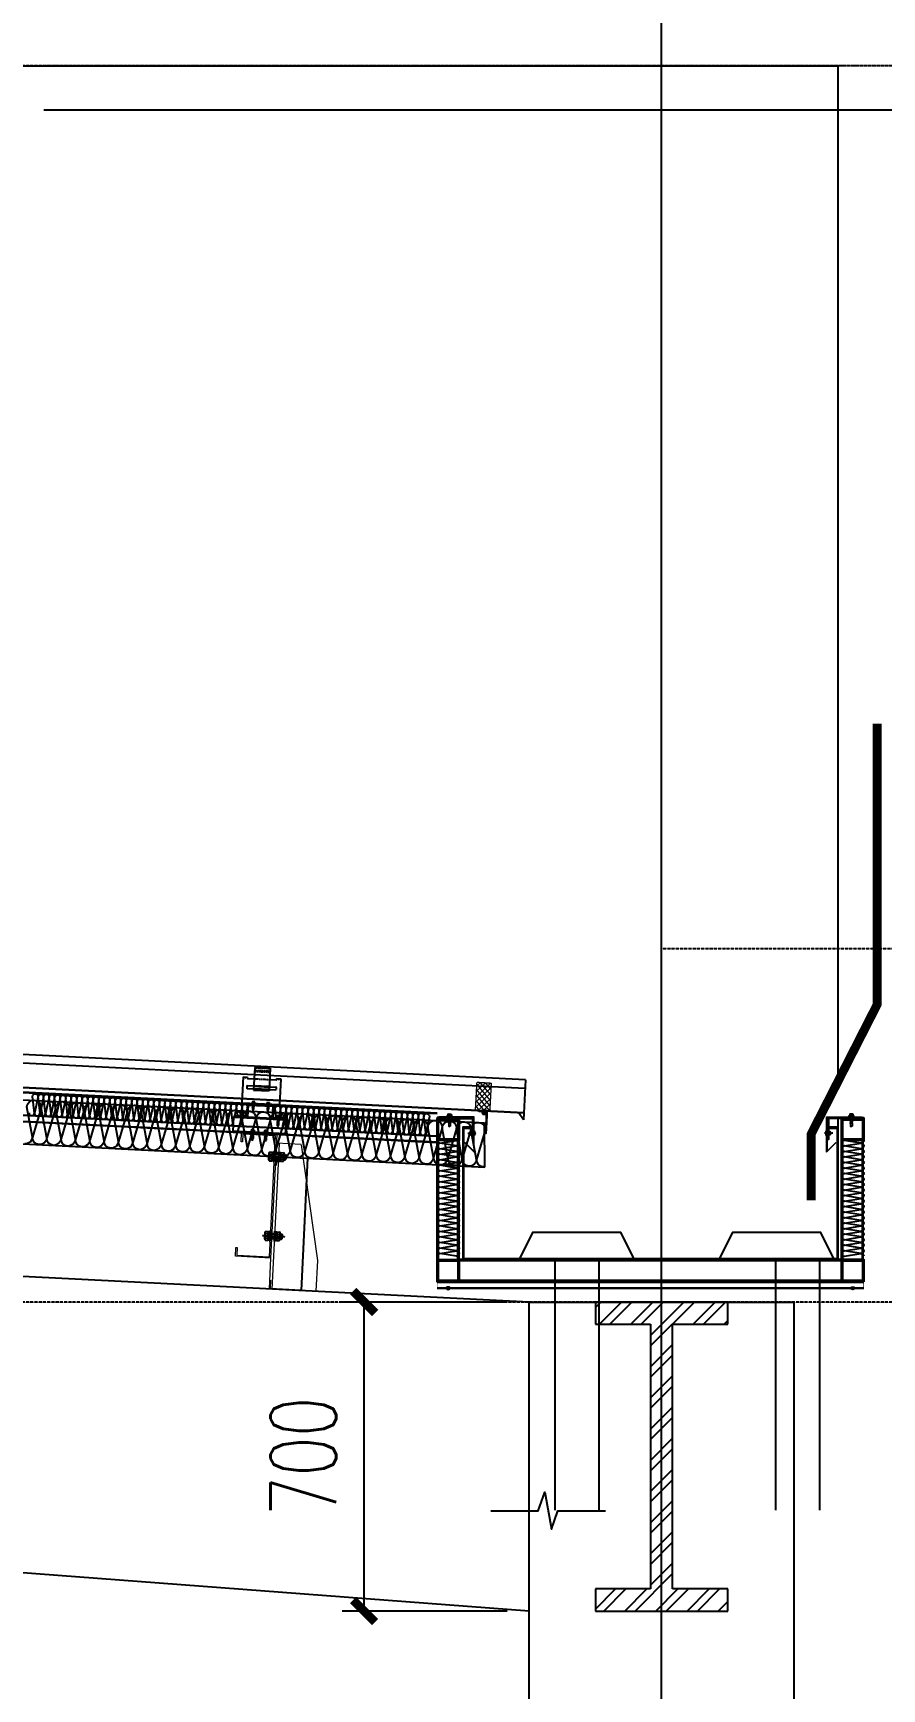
# Model space of a CAD drawing. Extents: x 220580 to 2027826, y -309201 to 71987.
# Drawn here: x 387025 to 388947, y -213205 to -209455 of the extents above; entities that cross this region are included whole.
import ezdxf

# ---------------------------------------------------------------- set-up
doc = ezdxf.new("R2010")
doc.units = 0
for name, pattern in [('__DASH', [0.35, 0.25, -0.1]), ('CENTER', [2, 1.25, -0.25, 0.25, -0.25]), ('CONTINUOUS0', [0]), ('CONTINUOUS1', [0]), ('DASH', [0.35, 0.25, -0.1]), ('DOTE', [2.42, 2, -0.2, 0.02, -0.2]), ('HIDDEN', [0.375, 0.25, -0.125])]:
    doc.linetypes.add(name, pattern=pattern)
for name, color, linetype, lineweight in [('00-BW', 140, 'HIDDEN', 5), ('0CABR-零部件（螺钉、螺栓、五金件）', 53, 'Continuous', 13), ('S-dim', 81, 'Continuous', 0), ('T码、堵头、配件', 6, 'Continuous', 13), ('屋面板', 6, 'Continuous', 13), ('粗', 7, 'Continuous', 50)]:
    doc.layers.add(name, color=color, linetype=linetype, lineweight=lineweight)
for name, color, linetype in [('003_THICK', 7, 'CONTINUOUS1'), ('004_THIN', 6, 'CONTINUOUS0'), ('3索引', 3, 'Continuous'), ('A-AXIS-DOTE', 14, 'DOTE'), ('A-AXIS-DP', 126, 'Continuous'), ('A-HATCH-2', 251, 'Continuous'), ('A-LIN-V', 9, 'Continuous'), ('AS-COLN', 6, 'Continuous'), ('BWM', 8, 'Continuous'), ('C18', 4, 'CENTER'), ('CEN', 1, 'CENTER'), ('COLUMN', 4, 'Continuous'), ('DIM', 173, 'Continuous'), ('DIM_SYMB', 3, 'Continuous'), ('DOTE', 1, 'CENTER'), ('HATCH', 66, 'Continuous'), ('pj', 4, 'Continuous'), ('SCREW', 233, 'Continuous'), ('SEAMLOK75 - SHEET', 6, 'Continuous'), ('ZX', 240, 'CENTER'), ('建-墙-填充', 8, 'Continuous'), ('建-尺寸', 3, 'Continuous'), ('建-柱-钢', 9, 'Continuous'), ('拉铆钉', 243, 'Continuous'), ('紧固件', 40, 'Continuous'), ('配件', 233, 'Continuous'), ('钢承板', 253, 'Continuous')]:
    doc.layers.add(name, color=color, linetype=linetype)
doc.styles.add('A-DIM_T3', font='SIMPLEX', dxfattribs={"width": 0.705882, "bigfont": 'GBCBIG'})
doc.dimstyles.new('A-DIM&&50', dxfattribs={"dimtxt": 148.75, "dimasz": 50, "dimexe": 125, "dimexo": 150, "dimgap": 63.125, "dimtad": 1, "dimdec": 0, "dimzin": 0, "dimdsep": 46, "dimtxsty": 'A-DIM_T3', "dimblk": 'ARCHTICK', "dimcen": 0.09, "dimclrt": 7, "dimazin": 2, "dimtfac": 1, "dimtdec": 0, "dimtix": 1, "dimtmove": 2, "dimatfit": 3, "dimfxl": 0, "dimtolj": 1, "dimtzin": 0, "dimarcsym": 0})

# ---------------------------------------------------------------- blocks, each defined once
blk = doc.blocks.new('G$CBF9D2CED')
at = {"layer": '建-墙-填充'}
h = blk.add_hatch(dxfattribs=at)
h.set_pattern_fill('金属', color=256, scale=20, style=0)
h.set_pattern_definition([(45, (0, 0), (-35.3553, 35.3553), []), (45, (23.57, 0), (-35.3553, 35.3553), [])])
h.paths.add_polyline_path([(-150, 0), (-150, -50), (-25, -50), (-25, -650), (-150, -650), (-150, -700), (150, -700), (150, -650), (25, -650), (25, -50), (150, -50), (150, 0)])
at = {"layer": '建-柱-钢'}
for p, q in [((-150, 0), (-150, -50)), ((150, 0), (-150, 0)), ((150, -50), (150, 0)), ((-150, -50), (-25, -50)), ((-25, -50), (-25, -650)), ((25, -650), (25, -50)), ((25, -50), (150, -50)), ((-25, -650), (-150, -650)), ((-150, -650), (-150, -700)), ((150, -650), (25, -650)), ((150, -700), (150, -650)), ((-150, -700), (150, -700))]:
    blk.add_line(p, q, dxfattribs=at)
blk = doc.blocks.new('CURVEPATTERNLIB$SYSLIB$岩棉板')
at = {"color": 0}
for p, q in [((0, -17), (12, -67)), ((12, -67), (24, -17))]:
    blk.add_line(p, q, dxfattribs=at)
for centre, start, end in [((12, -17), 0, 180), ((0, -67), 270, 0), ((24, -67), 180, 270)]:
    blk.add_arc(centre, 12, start, end, dxfattribs=at)
blk = doc.blocks.new('_ArchTick')
at = {"color": 0, "linetype": 'ByBlock', "const_width": 0.4}
blk.add_lwpolyline([(-0.5, -0.5), (0.5, 0.5)], dxfattribs=at)
blk = doc.blocks.new('*D405')
at = {"layer": 'Defpoints', "color": 0, "transparency": 16777216}
for p in [(15826.2, 700), (16200, 700), (16200, 0)]:
    blk.add_point(p, dxfattribs=at)
at = {"layer": '建-尺寸', "color": 0, "lineweight": -2, "transparency": 16777216}
for p, q in [((16150, 700), (15776.2, 700)), ((15826.2, 0), (15826.2, 700)), ((16150, 0), (15776.2, 0))]:
    blk.add_line(p, q, dxfattribs=at)
at = {"layer": '建-尺寸', "color": 0, "lineweight": -2, "transparency": 16777216, "xscale": 50, "yscale": 50, "zscale": 50}
for p, rotation in [((15826.2, 700), 90), ((15826.2, 0), 270)]:
    blk.add_blockref('_ArchTick', p, dxfattribs=dict(at, rotation=rotation))
at = {"layer": '建-尺寸', "color": 7, "transparency": 16777216, "insert": (15688.7, 350), "char_height": 148.75, "attachment_point": 5, "rotation": 90, "style": 'A-DIM_T3'}
blk.add_mtext('\\A1;700', dxfattribs=at)
blk = doc.blocks.new('20250821141233')
at = {"layer": 'A-AXIS-DOTE', "linetype": '__DASH', "ltscale": 2}
for p, q in [((110560.4, 14500), (-5335.3, 14500)), ((131047.7, 14400), (108100.4, 14400)), ((131047.7, 12500), (109500, 12500)), ((110280.4, 11700), (-5335.3, 11700))]:
    blk.add_line(p, q, dxfattribs=at)
at = {"layer": 'DOTE', "ltscale": 180}
blk.add_line((109500, -5813.6), (109500, 18238.3), dxfattribs=at)
blk = doc.blocks.new('*U785')
at = {"layer": '紧固件', "extrusion": (-3.52327e-23, -6.31601e-13, -1)}
for p, q in [((2.5, 0), (-2.5, 0)), ((2.5, -6.1), (-2.5, -6.1))]:
    blk.add_line(p, q, dxfattribs=at)
at = {"layer": '紧固件', "color": 1, "linetype": 'CENTER', "ltscale": 0.01, "extrusion": (-3.52327e-23, -6.31601e-13, -1)}
blk.add_line((0, 2.9), (0, -8.6), dxfattribs=at)
at = {"layer": '紧固件', "extrusion": (-3.52327e-23, -6.31601e-13, -1)}
blk.add_lwpolyline([(-4, 2), (4, 2, -1), (4, 0), (2.5, 0), (2.5, -1.9, -0.72774), (2.5, -6.1), (2.5, -7.4, -0.414214), (2, -7.9), (-2, -7.9, -0.414214), (-2.5, -7.4), (-2.5, -6.1, -0.72774), (-2.5, -1.9), (-2.5, 0), (-4, 0, -1)], format="xyb", close=True, dxfattribs=at)
blk = doc.blocks.new('*U788')
at = {"layer": 'T码、堵头、配件', "linetype": 'DASH', "ltscale": 3}
h = blk.add_hatch(dxfattribs=at)
h.set_pattern_fill('NET', color=13, scale=2, angle=45, style=0)
h.paths.add_polyline_path([(12.3, 47.5), (-12.7, 47.5), (-12.7, 0), (12.3, 0)])
at = {"layer": 'T码、堵头、配件', "color": 13, "linetype": 'DASH', "ltscale": 3}
blk.add_lwpolyline([(12.3, 47.5), (-12.7, 47.5), (-12.7, 0), (12.3, 0)], close=True, dxfattribs=at)
blk = doc.blocks.new('324')
blk.add_rational_spline([(288338.6, -582640.4, 0.3), (288352.5, -582640.3, -0.9), (288357.5, -582640.3, 2.4), (288358.4, -582640.3, 3), (288359, -582641, 3.4), (288359.6, -582641.7, 3.8), (288359.6, -582642.8, 3.8), (288359.8, -582665.9, 3.6), (288360, -582689, 3.4), (288360.2, -582689, 3.5), (288360.4, -582689, 3.7), (288360.2, -582665.9, 3.8), (288360, -582642.8, 4), (288360, -582641.5, 4), (288359.3, -582640.7, 3.6), (288358.5, -582639.8, 3.1), (288357.5, -582639.8, 2.4), (288352.5, -582639.8, -0.9), (288338.6, -582639.9, 0.3), (288338.6, -582640.2, 0.3), (288338.6, -582640.4, 0.3)], [1, 1, 1, 0.923879532509, 1, 0.923879532509, 1, 1, 1, 1, 1, 1, 1, 0.92387953251, 1, 0.92387953251, 1, 1, 1, 1, 1], degree=2, knots=[0, 0, 0, 1, 1, 1.785398, 1.785398, 2.570796, 2.570796, 3.570796, 3.570796, 4.570796, 4.570796, 5.570796, 5.570796, 6.356194, 6.356194, 7.141593, 7.141593, 8.141593, 8.141593, 9.141593, 9.141593, 9.141593])
at = {"extrusion": (0.384106, 0.002152, 0.923287), "xscale": -1, "rotation": 270.409525737971}
blk.add_blockref('*U785', (-584245.2, -263213.8, 109492.9), dxfattribs=at)
at = {"layer": 'pj', "extrusion": (2.43172e-16, -3.263e-14, -1), "xscale": 1.36762023444512, "yscale": 1.36762023444512, "zscale": -1.36762023444512, "rotation": 359.5730164586824}
blk.add_blockref('*U788', (-288347.5, -582639.8, 0), dxfattribs=at)
blk = doc.blocks.new('DT')
at = {"layer": '3索引', "color": 5, "extrusion": (0.072286, -0.009155, 0.997342), "rotation": 272.6791958730362}
blk.add_blockref('324', (568525.5, 315258.2, -0.3), dxfattribs=at)
blk = doc.blocks.new('34t65')
at = {"color": 2, "ltscale": 50}
for p, q in [((1430037, 238183.4), (1430157, 238183.4)), ((1430037, 238148.4), (1430037, 238183.4)), ((1430037, 238180.9), (1430157, 238180.9)), ((1430157, 238183.4), (1430157, 238148.4)), ((1430157, 238150.9), (1430037, 238150.9)), ((1430157, 238148.4), (1430037, 238148.4))]:
    blk.add_line(p, q, dxfattribs=at)
blk = doc.blocks.new('*U1984')
at = {"layer": 'pj'}
for p, q in [((-4.4, 0.5), (-4.4, 0)), ((4.4, 0), (-4.4, 0)), ((-4.1, 0.8), (-3.1, 1)), ((4.1, 0.8), (-4.1, 0.8)), ((-3.1, 3.9), (-3.1, 1)), ((3.1, 1), (-3.1, 1)), ((2.3, 4.2), (-2.3, 4.2)), ((-2, 0.8), (-1.5, 1)), ((-1.5, 3.9), (-1.5, 1)), ((-1.5, 0), (-1.5, -1.6)), ((1.5, 3.9), (1.5, 1)), ((2.2, 0.8), (1.5, 1)), ((1.5, 0), (1.5, -1.1)), ((3.1, 3.9), (3.1, 1)), ((4.1, 0.8), (3.1, 1)), ((4.4, 0.5), (4.4, 0)), ((-2.1, -1.9), (2.1, -1.4)), ((-2.1, -1.9), (-1.5, -1.6)), ((-2.1, -1.9), (-1.5, -2.2)), ((-2.1, -3.3), (2.1, -2.8)), ((-2.1, -3.3), (-1.5, -3)), ((-2.1, -3.3), (-1.5, -3.6)), ((-2.1, -4.7), (2.1, -4.2)), ((-2.1, -4.7), (-1.5, -4.4)), ((-2.1, -4.7), (-1.5, -5)), ((-2.1, -6.1), (2.1, -5.6)), ((-2.1, -6.1), (-1.5, -5.8)), ((-2.1, -6.1), (-1.5, -6.4)), ((-2.1, -7.5), (2.1, -7)), ((-2.1, -7.5), (-1.5, -7.2)), ((-2.1, -7.5), (-1.5, -7.8)), ((-2.1, -8.9), (2.1, -8.4)), ((-2.1, -8.9), (-1.5, -8.6)), ((-2.1, -8.9), (-1.5, -9.2)), ((-2.1, -10.3), (2.1, -9.8)), ((-2.1, -10.3), (-1.5, -10)), ((-2.1, -10.3), (-1.5, -10.6)), ((-2.1, -11.7), (2.1, -11.2)), ((-2.1, -11.7), (-1.5, -11.4)), ((-2.1, -11.7), (-1.5, -12)), ((-2.1, -13.1), (-1.5, -12.8)), ((-2.1, -13.1), (-1.1, -13)), ((-2.1, -13.1), (-1.5, -13.4)), ((-1.5, -1.6), (1.5, -1.1)), ((-1.5, -2.2), (1.5, -1.7)), ((-1.5, -2.2), (-1.5, -3)), ((-1.5, -3), (1.5, -2.5)), ((-1.5, -3.6), (1.5, -3.1)), ((-1.5, -3.6), (-1.5, -4.4)), ((-1.5, -4.4), (1.5, -3.9)), ((-1.5, -5), (1.5, -4.5)), ((-1.5, -5), (-1.5, -5.8)), ((-1.5, -5.8), (1.5, -5.3)), ((-1.5, -6.4), (1.5, -5.9)), ((-1.5, -6.4), (-1.5, -7.2)), ((-1.5, -7.2), (1.5, -6.7)), ((-1.5, -7.8), (1.5, -7.3)), ((-1.5, -7.8), (-1.5, -8.6)), ((-1.5, -8.6), (1.5, -8.1)), ((-1.5, -9.2), (1.5, -8.7)), ((-1.5, -9.2), (-1.5, -10)), ((-1.5, -10), (1.5, -9.5)), ((-1.5, -10.6), (1.5, -10.1)), ((-1.5, -10.6), (-1.5, -11.4)), ((-1.5, -11.4), (1.5, -10.9)), ((-1.5, -12), (1.5, -11.5)), ((-1.5, -12), (-1.5, -12.8)), ((-1.5, -12.8), (-1, -12.7)), ((-1.5, -13.4), (-1.5, -17.2)), ((-1.5, -13.4), (-1.3, -13.4)), ((0, -18.6), (-1.5, -17.2)), ((0, -18.6), (1.5, -17.2)), ((0.6, -12.4), (1.5, -12.3)), ((0.7, -12.8), (2.1, -12.6)), ((0.7, -13), (1.5, -12.9)), ((0.7, -13.8), (1.5, -13.7)), ((0.7, -14.2), (2.1, -14)), ((0.7, -14.4), (1.5, -14.3)), ((1.5, -0.3), (1.5, -1.1)), ((2.1, -1.4), (1.5, -1.1)), ((2.1, -1.4), (1.5, -1.7)), ((1.5, -1.7), (1.5, -2.5)), ((2.1, -2.8), (1.5, -2.5)), ((2.1, -2.8), (1.5, -3.1)), ((1.5, -3.1), (1.5, -3.9)), ((2.1, -4.2), (1.5, -3.9)), ((2.1, -4.2), (1.5, -4.5)), ((1.5, -4.5), (1.5, -5.3)), ((2.1, -5.6), (1.5, -5.3)), ((2.1, -5.6), (1.5, -5.9)), ((1.5, -5.9), (1.5, -6.7)), ((2.1, -7), (1.5, -6.7)), ((2.1, -7), (1.5, -7.3)), ((1.5, -7.3), (1.5, -8.1)), ((2.1, -8.4), (1.5, -8.1)), ((2.1, -8.4), (1.5, -8.7)), ((1.5, -8.7), (1.5, -9.5)), ((2.1, -9.8), (1.5, -9.5)), ((2.1, -9.8), (1.5, -10.1)), ((1.5, -10.1), (1.5, -10.9)), ((2.1, -11.2), (1.5, -10.9)), ((2.1, -11.2), (1.5, -11.5)), ((1.5, -11.5), (1.5, -12.3)), ((2.1, -12.6), (1.5, -12.3)), ((2.1, -12.6), (1.5, -12.9)), ((1.5, -12.9), (1.5, -13.7)), ((2.1, -14), (1.5, -13.7)), ((2.1, -14), (1.5, -14.3)), ((1.5, -14.3), (1.5, -17.2))]:
    blk.add_line(p, q, dxfattribs=at)
blk.add_lwpolyline([(0, -18.6), (0.7, -14.4), (0.7, -12.7, 0.417657), (0.4, -12.4, 0.097062), (-1, -12.7), (-1.5, -13.8)], format="xyb", dxfattribs=at)
for centre, radius, start, end in [((-4.1, 0.5), 0.3, 90, 180), ((-2.3, 3.3), 0.951, 35.4009, 144.5991), ((0, 1), 3.2, 61.0594, 118.9406), ((2.3, 3.3), 0.951, 35.4009, 144.5991), ((4.1, 0.5), 0.3, 0, 90)]:
    blk.add_arc(centre, radius, start, end, dxfattribs=at)
at = {"layer": 'ZX', "ltscale": 0.2}
blk.add_line((0, 4.9), (0, -21), dxfattribs=at)
blk = doc.blocks.new('A$C2F3B4A73')
at = {"layer": '粗', "lineweight": -2}
for p, q in [((0, 78.7), (9.6, 78.7)), ((0, 78.7), (0, 19.8)), ((9.6, 78.7), (9.6, 76.3)), ((10.4, 75.5), (25.2, 75.5)), ((25.2, 101.1), (60.4, 101.1)), ((25.2, 101.1), (25.2, 49.6)), ((60.4, 101.1), (60.4, 49.6)), ((60.4, 75.5), (75.2, 75.5)), ((76, 78.7), (85.6, 78.7)), ((76, 78.7), (76, 76.3)), ((85.6, 78.7), (85.6, 19.8)), ((9.6, 58.4), (9.6, 53.6)), ((10.4, 59.2), (25.2, 59.2)), ((10.4, 52.8), (25.2, 52.8)), ((25.2, 58.4), (60.4, 58.4)), ((25.2, 53.6), (60.4, 53.6)), ((25.2, 49.6), (60.4, 49.6)), ((60.4, 59.2), (75.2, 59.2)), ((60.4, 52.8), (75.2, 52.8)), ((76, 58.4), (76, 53.6)), ((0, 19.8), (85.6, 19.8)), ((0, 18.8), (0, 19.8)), ((0, 18.8), (85.6, 18.8)), ((14.4, 19.8), (14.4, 18.8)), ((71.2, 19.8), (71.2, 18.8)), ((85.6, 19.8), (85.6, 18.8))]:
    blk.add_line(p, q, dxfattribs=at)
at = {"layer": '粗', "linetype": 'DASH', "lineweight": -2}
for p, q in [((0, 77.7), (9.6, 77.7)), ((25.2, 100.6), (60.4, 100.6)), ((25.2, 94.7), (60.4, 94.7)), ((25.2, 92.3), (60.4, 92.3)), ((25.2, 75.5), (60.4, 75.5)), ((76, 77.7), (85.6, 77.7)), ((25.2, 60), (60.4, 60)), ((25.2, 59.2), (60.4, 59.2)), ((25.2, 52.8), (60.4, 52.8)), ((25.2, 52), (60.4, 52)), ((16, 19.8), (16, 18.8)), ((21.6, 19.8), (21.6, 18.8)), ((29.6, 19.8), (29.6, 18.8)), ((35.2, 19.8), (35.2, 18.8)), ((50.4, 19.8), (50.4, 18.8)), ((56, 19.8), (56, 18.8)), ((64, 19.8), (64, 18.8)), ((69.6, 19.8), (69.6, 18.8))]:
    blk.add_line(p, q, dxfattribs=at)
at = {"layer": '粗', "lineweight": -2}
for centre, start, end in [((10.4, 76.3), 180, 270), ((75.2, 76.3), 270, 0), ((10.4, 58.4), 90, 180), ((10.4, 53.6), 180, 270), ((75.2, 58.4), 0, 90), ((75.2, 53.6), 270, 0)]:
    blk.add_arc(centre, 0.8, start, end, dxfattribs=at)
at = {"layer": '紧固件', "color": 2, "yscale": 0.8, "zscale": 0.8}
for p, xscale in [((26.1, 19.8), 0.8), ((59.5, 19.8), -0.8)]:
    blk.add_blockref('*U1984', p, dxfattribs=dict(at, xscale=xscale))
blk = doc.blocks.new('A$C51791418')
blk.add_blockref('A$C2F3B4A73', (-42.8, -15.8))
blk = doc.blocks.new('*U1987')
at = {"layer": '003_THICK', "color": 2}
for points in [[(-11, 13.1, 0.611769), (-11, 6.5, 0.611769)], [(-11, 6.5, 0.305859), (-11, -6.5, 0.305859)], [(31.2, 6.5, 0.61177), (31.2, 13.1, 0.61177)], [(31.2, -6.5, 0.305858), (31.2, 6.5, 0.305858)], [(-11, -6.5, 0.611769), (-11, -13.1, 0.611769)], [(31.2, -13.1, 0.61177), (31.2, -6.5, 0.61177)]]:
    blk.add_lwpolyline(points, format="xyb", dxfattribs=at)
for points in [[(-13, 9.8), (-13, -9.8)], [(-11, 13.1), (-3, 13.1)], [(-11, 6.5), (-3, 6.5)], [(-3.6, 8), (-3.6, -8)], [(-3, 13.1), (-3, -13.1)], [(-3, 12.1), (1.1, 12.1)], [(-3, 0), (1.1, 4.1)], [(-3, -4.1), (1.1, 0)], [(1.1, 15), (4.1, 15)], [(1.1, 15), (1.1, -15)], [(4.1, 15), (4.1, -15)], [(4.1, 8), (16.1, 8)], [(16.1, 15), (16.1, -15)], [(16.1, 15), (19.1, 15)], [(19.1, 15), (19.1, -15)], [(19.1, 12.1), (23.2, 12.1)], [(19.1, 0), (23.2, 4.1)], [(23.2, 13.1), (23.2, -13.1)], [(23.2, 13.1), (31.2, 13.1)], [(23.2, 6.5), (31.2, 6.5)], [(33.2, 9.8), (33.2, -9.8)], [(33.2, 8), (37.5, 8)], [(37.5, 8), (37.5, -8)], [(37.5, 8), (39, 6.5)], [(39, 6.5), (39, -6.5)], [(-11, -6.5), (-3, -6.5)], [(-11, -13.1), (-3, -13.1)], [(-3, -12.1), (1.1, -12.1)], [(1.1, -15), (4.1, -15)], [(4.1, -8), (16.1, -8)], [(16.1, -15), (19.1, -15)], [(19.1, -4.1), (23.2, 0)], [(19.1, -12.1), (23.2, -12.1)], [(23.2, -6.5), (31.2, -6.5)], [(23.2, -13.1), (31.2, -13.1)], [(33.2, -8), (37.5, -8)], [(37.5, -8), (39, -6.5)]]:
    blk.add_lwpolyline(points, dxfattribs=at)
at = {"layer": '004_THIN', "color": 2}
for points in [[(-3.6, 6.5), (16.1, 6.5)], [(33.2, 6.5), (39, 6.5)], [(-3.6, -6.5), (16.1, -6.5)], [(33.2, -6.5), (39, -6.5)]]:
    blk.add_lwpolyline(points, dxfattribs=at)
at = {"layer": 'C18', "color": 1, "ltscale": 0.6}
blk.add_lwpolyline([(-21, 0), (47, 0)], dxfattribs=at)
blk = doc.blocks.new('1112')
at = {"color": 2}
blk.add_lwpolyline([(1432456, 238570.9), (1432478.5, 238570.9), (1432478.5, 238598.4), (1432538.5, 238598.4), (1432538.5, 238570.9), (1432561, 238570.9), (1432561, 238568.4), (1432536, 238568.4), (1432536, 238595.9), (1432481, 238595.9), (1432481, 238568.4), (1432456, 238568.4)], close=True, dxfattribs=at)
at = {"layer": 'S-dim', "ltscale": 10}
for p, q in [((1432412.5, 238511.6), (1432362.5, 238252.3)), ((1432412.5, 238512.7), (1432468.5, 238512.7)), ((1432462.5, 238511.6), (1432462.5, 238182.3)), ((1432362.5, 238252.3), (1432362.5, 238182.3)), ((1432468.5, 238252.3), (1432468.5, 238182.3)), ((1432362.5, 238182.3), (1432468.5, 238182.3))]:
    blk.add_line(p, q, dxfattribs=at)
at = {"layer": 'S-dim', "color": 6, "ltscale": 10}
blk.add_lwpolyline([(1432548.5, 238512.3), (1432548.5, 238532.3), (1432468.5, 238532.3), (1432468.5, 238252.3), (1432548.5, 238252.3), (1432548.5, 238272.3), (1432545.5, 238272.3), (1432545.5, 238255.3), (1432471.5, 238255.3), (1432471.5, 238529.3), (1432545.5, 238529.3), (1432545.5, 238512.3)], close=True, dxfattribs=at)
blk.add_blockref('34t65', (2411.5, 385))
at = {"xscale": -0.7500000000000001, "yscale": 0.7500000000000001, "zscale": 0.7500000000000001, "rotation": 359.9999999722328}
for p in [(1432474.6, 238482.3), (1432474.6, 238302.3)]:
    blk.add_blockref('*U1987', p, dxfattribs=at)
at = {"layer": 'SEAMLOK75 - SHEET', "xscale": -1}
blk.add_blockref('A$C51791418', (1432508.5, 238596.4), dxfattribs=at)
at = {"layer": '紧固件', "xscale": -1.023999999801318, "yscale": 1.023999999801318, "zscale": 1.023999999801318}
for p in [(1432467.3, 238570.9), (1432549.8, 238570.9, 0), (1432493.5, 238535.9), (1432523.5, 238535.9)]:
    blk.add_blockref('*U1984', p, dxfattribs=at)
blk = doc.blocks.new('3e34t5')
at = {"rotation": 2.880377552740777}
blk.add_blockref('1112', (-172572.5, -58130.3), dxfattribs=at)
blk = doc.blocks.new('压块-flat-1')
at = {"layer": 'HATCH', "ltscale": 10}
h = blk.add_hatch(dxfattribs=at)
h.set_pattern_fill('ACET-2D-ANSI32', color=256, scale=0.5)
h.set_pattern_definition([(45, (-3162.4305, -11124.3203), (-1.683798, 1.683798), []), (45, (-3161.308, -11124.3203), (-1.683798, 1.683798), [])])
h.paths.add_polyline_path([(-82, 0), (-82, -2), (-2, -2), (-2, -50), (0, -50), (0, 0)])
at = {"layer": '配件', "color": 4}
blk.add_lwpolyline([(-82, 0), (-82, -2), (-2, -2), (-2, -50), (0, -50), (0, 0)], close=True, dxfattribs=at)
blk = doc.blocks.new('G$C114A11A0')
at = {"layer": '0CABR-零部件（螺钉、螺栓、五金件）'}
h = blk.add_hatch(dxfattribs=at)
h.set_pattern_fill('DOTS', color=256, scale=0.1, style=0)
h.set_pattern_definition([(0, (-261042.33595, 10165.88129), (0.079375, 0.15875), [0, -0.15875])])
h.paths.add_polyline_path([(11.9, 30.9), (0.4, 30.9), (0.4, 29.4), (11.9, 29.4)])
for p, q in [((0, 31.7), (1.9, 32.8)), ((0, 31.7), (12.3, 31.7)), ((0, 31.7), (0.3, 30.9)), ((0.3, 30.9), (12, 30.9)), ((0.4, 30.9), (0.4, 29.4)), ((0.4, 29.4), (11.9, 29.4)), ((1.9, 35.5), (1.9, 32.8)), ((1.9, 32.8), (10.4, 32.8)), ((3, 35.9), (9.3, 35.9)), ((4, 35.5), (4, 32.8)), ((8.3, 35.5), (8.3, 32.8)), ((10.4, 35.5), (10.4, 32.8)), ((12.3, 31.7), (10.4, 32.8)), ((11.9, 30.9), (11.9, 29.4)), ((12.3, 31.7), (12, 30.9))]:
    blk.add_line(p, q, dxfattribs=at)
at = {"layer": '0CABR-零部件（螺钉、螺栓、五金件）', "ltscale": 0.03}
for p, q in [((3.4, 29.4), (2.6, 28.9)), ((3.4, 28.4), (2.6, 28.9)), ((9.8, 27.7), (2.6, 28.9)), ((3.4, 27), (2.6, 26.5)), ((3.4, 26), (2.6, 26.5)), ((2.6, 26.5), (9.8, 25.3)), ((3.4, 24.6), (2.6, 24.1)), ((3.4, 23.6), (2.6, 24.1)), ((2.6, 24.1), (9.8, 22.9)), ((3.4, 22.2), (2.6, 21.7)), ((3.4, 21.2), (2.6, 21.7)), ((9.8, 20.5), (2.6, 21.7)), ((3.4, 19.8), (2.6, 19.3)), ((3.4, 18.8), (2.6, 19.3)), ((2.6, 19.3), (9.8, 18.1)), ((3.4, 17.4), (2.6, 16.9)), ((9.8, 15.7), (2.6, 16.9)), ((3.4, 16.4), (2.6, 16.9)), ((3.6, 14.8), (2.9, 14.4)), ((2.9, 14.4), (3.7, 14.2)), ((3.7, 13.9), (2.9, 14.4)), ((3.4, 29.4), (8.9, 28.2)), ((3.4, 28.4), (8.9, 27.2)), ((3.4, 28.4), (3.4, 27)), ((8.9, 25.8), (3.4, 27)), ((3.4, 26), (8.9, 24.8)), ((3.4, 26), (3.4, 24.6)), ((8.9, 23.4), (3.4, 24.6)), ((3.4, 23.6), (3.4, 22.2)), ((8.9, 22.4), (3.4, 23.6)), ((3.4, 22.2), (8.9, 21)), ((3.4, 21.2), (3.4, 19.8)), ((3.4, 21.2), (8.9, 20)), ((8.9, 18.6), (3.4, 19.8)), ((8.9, 17.6), (3.4, 18.8)), ((3.4, 18.8), (3.4, 17.4)), ((3.4, 17.4), (8.9, 16.2)), ((3.4, 17.4), (8.9, 16.2)), ((3.4, 16.4), (8.9, 15.1)), ((3.6, 14.7), (3.4, 16.4)), ((3.6, 14.7), (3.8, 13.6)), ((3.8, 13.6), (3.8, 8.4)), ((3.8, 8.4), (6, 6.9)), ((3.9, 14.9), (6.2, 9.2)), ((3.9, 14.8), (7, 13.9)), ((4.1, 14.1), (5, 13.9)), ((8.6, 13.9), (4.2, 13.9)), ((8.6, 8.4), (6.3, 6.9)), ((8.6, 13.9), (8.9, 15.1)), ((8.6, 13.9), (8.6, 8.4)), ((8.9, 29.4), (8.9, 28.2)), ((8.9, 28.2), (9.8, 27.7)), ((8.9, 27.2), (9.8, 27.7)), ((8.9, 27.2), (8.9, 25.8)), ((8.9, 25.8), (9.8, 25.3)), ((8.9, 24.8), (9.8, 25.3)), ((8.9, 24.8), (8.9, 23.4)), ((8.9, 23.4), (9.8, 22.9)), ((8.9, 22.4), (9.8, 22.9)), ((8.9, 22.4), (8.9, 21)), ((8.9, 21), (9.8, 20.5)), ((8.9, 20), (9.8, 20.5)), ((8.9, 20), (8.9, 18.6)), ((8.9, 18.6), (9.8, 18.1)), ((8.9, 17.6), (9.8, 18.1)), ((8.9, 17.6), (8.9, 16.2)), ((8.9, 16.2), (9.8, 15.7)), ((8.9, 15.1), (9.8, 15.7))]:
    blk.add_line(p, q, dxfattribs=at)
at = {"layer": '0CABR-零部件（螺钉、螺栓、五金件）'}
for centre, radius, start, end in [((3, 34.3), 1.59, 48.3968, 131.6032), ((6.2, 30.1), 5.78, 68.4898, 111.5102), ((9.3, 34.3), 1.59, 48.3968, 131.6032)]:
    blk.add_arc(centre, radius, start, end, dxfattribs=at)
at = {"layer": '0CABR-零部件（螺钉、螺栓、五金件）', "ltscale": 0.03}
for centre, radius, start, end in [((3.8, 14.8), 0.147, 16.3775, 187.739), ((6.2, 7.1), 0.267, 235, 305), ((7.1, 8), 1.53, 15.6219, 127.3885), ((3.2, 8), 3.25, 338.5847, 22.4418)]:
    blk.add_arc(centre, radius, start, end, dxfattribs=at)
blk = doc.blocks.new('*U1985')
at = {"layer": 'CEN', "ltscale": 0.3}
blk.add_line((14, 0), (-5, 0), dxfattribs=at)
at = {"layer": 'SCREW'}
for p, q in [((-0.9, 5), (-0.9, -5)), ((0, 5), (-0.9, 5)), ((0, -5), (0, 5)), ((4, 2.2), (0, 2.2)), ((4, 2.2), (4, -2.3)), ((8.7, 2), (8, 2.2)), ((8, 2.2), (8, -2.2)), ((9.9, 0.8), (8.7, 2)), ((10.2, 0.7), (9.9, 0.8)), ((9.9, -0.2), (10.2, 0.7)), ((-0.9, -5), (0, -5)), ((4, -2.3), (0, -2.3)), ((8, -2.2), (9.9, -0.2))]:
    blk.add_line(p, q, dxfattribs=at)
for centre, radius, start, end in [((17.3, 0), 18.8, 164.6076, 195.3924), ((6, 1.9), 2.04, 7.579, 172.421), ((6, -1.9), 2.04, 187.579, 352.421)]:
    blk.add_arc(centre, radius, start, end, dxfattribs=at)
blk = doc.blocks.new('*U1986')
at = {"layer": '拉铆钉'}
blk.add_line((-2.1, 0), (4.1, 0), dxfattribs=at)
for points in [[(-0.4, 3.2, 0.376048), (-0.4, -3.2)], [(3.4, -1.3), (3.5, -1.3, 0.414214), (3.7, -1), (3.7, 1, 0.414214), (3.5, 1.3), (3.4, 1.3)]]:
    blk.add_lwpolyline(points, format="xyb", dxfattribs=at)
for points in [[(0, -3.2), (0, 3.2), (-0.4, 3.2), (-0.4, -3.2)], [(1.6, -1.6), (0, -1.6), (0, 1.6), (1.6, 1.6)]]:
    blk.add_lwpolyline(points, close=True, dxfattribs=at)
blk.add_lwpolyline([(2.7, 3.2), (2.3, 3.2, 0.414214), (1.6, 2.6), (1.6, -2.6, 0.414214), (2.3, -3.2), (2.7, -3.2, 0.414214), (3.4, -2.6), (3.4, 2.6, 0.414214)], format="xyb", close=True, dxfattribs=at)
blk = doc.blocks.new('3346')
at = {"color": 2, "ltscale": 50}
for p, q in [((484459.8, -34745.8), (484459.8, -34426.9)), ((483543.3, -34745.8), (483543.3, -34475.9)), ((483546.3, -34745.8), (483546.3, -34475.9)), ((483590.3, -34745.8), (483590.3, -34475.9)), ((483593.3, -34745.8), (483593.3, -34475.9)), ((484462.8, -34745.8), (484462.8, -34475.9)), ((484506.8, -34745.8), (484506.8, -34475.9)), ((484509.8, -34745.8), (483593.3, -34745.8)), ((484459.8, -34748.8), (483593.3, -34748.8)), ((484459.8, -34792.8), (483593.3, -34792.8)), ((484509.8, -34795.8), (483593.3, -34795.8))]:
    blk.add_line(p, q, dxfattribs=at)
at = {"ltscale": 50}
for p, q in [((483809.8, -34743.8), (483809.8, -35313.7)), ((483909.8, -34743.8), (483909.8, -35313.7)), ((484309.8, -34743.8), (484309.8, -35313.7)), ((484409.8, -34743.8), (484409.8, -35313.7))]:
    blk.add_line(p, q, dxfattribs=at)
at = {"color": 4, "ltscale": 50}
for p, q in [((483543.3, -34795.8), (484509.8, -34795.8)), ((483543.3, -34796.6), (484509.8, -34796.6)), ((483543.3, -34810), (484509.8, -34810)), ((483543.3, -34810.8), (484509.8, -34810.8))]:
    blk.add_line(p, q, dxfattribs=at)
at = {"color": 2, "ltscale": 50}
for points in [[(483593.3, -34475.9), (483543.3, -34475.9), (483543.3, -34425.9), (483593.3, -34425.9)], [(483590.3, -34472.9), (483546.3, -34472.9), (483546.3, -34428.9), (483590.3, -34428.9)], [(484509.8, -34475.9), (484459.8, -34475.9), (484459.8, -34425.9), (484509.8, -34425.9)], [(484506.8, -34472.9), (484462.8, -34472.9), (484462.8, -34428.9), (484506.8, -34428.9)], [(483593.3, -34795.8), (483543.3, -34795.8), (483543.3, -34745.8), (483593.3, -34745.8)], [(483590.3, -34792.8), (483546.3, -34792.8), (483546.3, -34748.8), (483590.3, -34748.8)], [(484509.8, -34795.8), (484459.8, -34795.8), (484459.8, -34745.8), (484509.8, -34745.8)], [(484506.8, -34792.8), (484462.8, -34792.8), (484462.8, -34748.8), (484506.8, -34748.8)]]:
    blk.add_lwpolyline(points, close=True, dxfattribs=at)
at = {"color": 1, "ltscale": 50}
blk.add_lwpolyline([(484431.8, -34447.8), (484449.8, -34447.8), (484449.8, -34743.8), (483603.8, -34743.8), (483603.8, -34447.8), (483621.8, -34447.8), (483621.8, -34445.8), (483601.8, -34445.8), (483601.8, -34745.8), (484451.8, -34745.8), (484451.8, -34445.8), (484431.8, -34445.8)], close=True, dxfattribs=at)
at = {"ltscale": 50}
for points in [[(483989.8, -34743.8), (483959.8, -34684.5), (483759.8, -34684.5), (483729.8, -34743.8)], [(484442.3, -34743.8), (484412.3, -34684.5), (484212.3, -34684.5), (484182.3, -34743.8)]]:
    blk.add_lwpolyline(points, close=True, dxfattribs=at)
at = {"layer": 'BWM'}
for points in [[(483543.3, -34475.9, 0.414214), (483549.6, -34482.1), (483587.1, -34475.9, -1), (483587.1, -34488.4), (483549.6, -34482.1, 1), (483549.6, -34494.6), (483587.1, -34488.4, -1), (483587.1, -34500.9), (483549.6, -34494.6, 1), (483549.6, -34507.1), (483587.1, -34500.9, -1), (483587.1, -34513.4), (483549.6, -34507.1, 1), (483549.6, -34519.6), (483587.1, -34513.4, -1), (483587.1, -34525.9), (483549.6, -34519.6, 1), (483549.6, -34532.1), (483587.1, -34525.9, -1), (483587.1, -34538.4), (483549.6, -34532.1, 1), (483549.6, -34544.6), (483587.1, -34538.4, -1), (483587.1, -34550.9), (483549.6, -34544.6, 1), (483549.6, -34557.1), (483587.1, -34550.9, -1), (483587.1, -34563.4), (483549.6, -34557.1, 1), (483549.6, -34569.6), (483587.1, -34563.4, -1), (483587.1, -34575.9), (483549.6, -34569.6, 1), (483549.6, -34582.1), (483587.1, -34575.9, -1), (483587.1, -34588.4), (483549.6, -34582.1, 1), (483549.6, -34594.6), (483587.1, -34588.4, -1), (483587.1, -34600.9), (483549.6, -34594.6, 1), (483549.6, -34607.1), (483587.1, -34600.9, -1), (483587.1, -34613.4), (483549.6, -34607.1, 1), (483549.6, -34619.6), (483587.1, -34613.4, -1), (483587.1, -34625.9), (483549.6, -34619.6, 1), (483549.6, -34632.1), (483587.1, -34625.9, -1), (483587.1, -34638.4), (483549.6, -34632.1, 1), (483549.6, -34644.6), (483587.1, -34638.4, -1), (483587.1, -34650.9), (483549.6, -34644.6, 1), (483549.6, -34657.1), (483587.1, -34650.9, -1), (483587.1, -34663.4), (483549.6, -34657.1, 1), (483549.6, -34669.6), (483587.1, -34663.4, -1), (483587.1, -34675.9), (483549.6, -34669.6, 1), (483549.6, -34682.1), (483587.1, -34675.9, -1), (483587.1, -34688.4), (483549.6, -34682.1, 1), (483549.6, -34694.6), (483587.1, -34688.4, -1), (483587.1, -34700.9), (483549.6, -34694.6, 1), (483549.6, -34707.1), (483587.1, -34700.9, -1), (483587.1, -34713.4), (483549.6, -34707.1, 1), (483549.6, -34719.6), (483587.1, -34713.4, -1), (483587.1, -34725.9), (483549.6, -34719.6, 1), (483549.6, -34732.1), (483587.1, -34725.9, -1), (483587.1, -34738.4), (483549.6, -34732.1, 0.414214), (483543.3, -34738.4)], [(484509.8, -34475.9, -0.414214), (484503.6, -34482.1), (484466.1, -34475.9, 1), (484466.1, -34488.4), (484503.6, -34482.1, -1), (484503.6, -34494.6), (484466.1, -34488.4, 1), (484466.1, -34500.9), (484503.6, -34494.6, -1), (484503.6, -34507.1), (484466.1, -34500.9, 1), (484466.1, -34513.4), (484503.6, -34507.1, -1), (484503.6, -34519.6), (484466.1, -34513.4, 1), (484466.1, -34525.9), (484503.6, -34519.6, -1), (484503.6, -34532.1), (484466.1, -34525.9, 1), (484466.1, -34538.4), (484503.6, -34532.1, -1), (484503.6, -34544.6), (484466.1, -34538.4, 1), (484466.1, -34550.9), (484503.6, -34544.6, -1), (484503.6, -34557.1), (484466.1, -34550.9, 1), (484466.1, -34563.4), (484503.6, -34557.1, -1), (484503.6, -34569.6), (484466.1, -34563.4, 1), (484466.1, -34575.9), (484503.6, -34569.6, -1), (484503.6, -34582.1), (484466.1, -34575.9, 1), (484466.1, -34588.4), (484503.6, -34582.1, -1), (484503.6, -34594.6), (484466.1, -34588.4, 1), (484466.1, -34600.9), (484503.6, -34594.6, -1), (484503.6, -34607.1), (484466.1, -34600.9, 1), (484466.1, -34613.4), (484503.6, -34607.1, -1), (484503.6, -34619.6), (484466.1, -34613.4, 1), (484466.1, -34625.9), (484503.6, -34619.6, -1), (484503.6, -34632.1), (484466.1, -34625.9, 1), (484466.1, -34638.4), (484503.6, -34632.1, -1), (484503.6, -34644.6), (484466.1, -34638.4, 1), (484466.1, -34650.9), (484503.6, -34644.6, -1), (484503.6, -34657.1), (484466.1, -34650.9, 1), (484466.1, -34663.4), (484503.6, -34657.1, -1), (484503.6, -34669.6), (484466.1, -34663.4, 1), (484466.1, -34675.9), (484503.6, -34669.6, -1), (484503.6, -34682.1), (484466.1, -34675.9, 1), (484466.1, -34688.4), (484503.6, -34682.1, -1), (484503.6, -34694.6), (484466.1, -34688.4, 1), (484466.1, -34700.9), (484503.6, -34694.6, -1), (484503.6, -34707.1), (484466.1, -34700.9, 1), (484466.1, -34713.4), (484503.6, -34707.1, -1), (484503.6, -34719.6), (484466.1, -34713.4, 1), (484466.1, -34725.9), (484503.6, -34719.6, -1), (484503.6, -34732.1), (484466.1, -34725.9, 1), (484466.1, -34738.4), (484503.6, -34732.1, -0.414214), (484509.8, -34738.4)]]:
    blk.add_lwpolyline(points, format="xyb", dxfattribs=at)
at = {"layer": '屋面板', "color": 6}
for points in [[(483547.3, -34423.4), (483626.3, -34423.4), (483626.3, -34500), (483606.8, -34480.5), (483606.1, -34481.2), (483627.3, -34502.4), (483627.3, -34422.4), (483547.3, -34422.4)], [(484505.8, -34423.4), (484426.8, -34423.4), (484426.8, -34500), (484446.3, -34480.5), (484447, -34481.2), (484425.8, -34502.4), (484425.8, -34422.4), (484505.8, -34422.4)]]:
    blk.add_lwpolyline(points, close=True, dxfattribs=at)
at = {"layer": '钢承板', "color": 4, "const_width": 1}
for points in [[(483543.3, -34475.9), (483543.3, -34810.8), (483593.3, -34810.8)], [(484509.8, -34475.9), (484509.8, -34810.8), (484459.8, -34810.8)]]:
    blk.add_lwpolyline(points, dxfattribs=at)
blk.add_blockref('压块-flat-1', (483625.3, -34423.9))
at = {"xscale": -1}
blk.add_blockref('压块-flat-1', (484427.8, -34423.9), dxfattribs=at)
for name, p, rotation in [('*U1985', (483627.3, -34459.4, 0), 180), ('*U1986', (483568.3, -34811.6), 90)]:
    blk.add_blockref(name, p, dxfattribs=dict(rotation=rotation))
for name, p, rotation in [('*U1985', (484425.8, -34459.4, 0), 180), ('*U1986', (484484.8, -34811.6), 270)]:
    blk.add_blockref(name, p, dxfattribs=dict(at, rotation=rotation))
at = {"layer": '00-BW', "rotation": 359.9973387277178}
blk.add_blockref('G$C114A11A0', (483565.2, -34451.8), dxfattribs=at)
at = {"layer": '00-BW', "xscale": -1, "rotation": 0.002661272333384091}
blk.add_blockref('G$C114A11A0', (484488, -34451.8), dxfattribs=at)
blk = doc.blocks.new('A$Cc659754e')
at = {"color": 1, "ltscale": 50}
for p, q in [((85550, 2468.1), (93291.5, 2078.6)), ((85550, 2466.6), (93291.5, 2077.1))]:
    blk.add_line(p, q, dxfattribs=at)
at = {"color": 4, "ltscale": 50}
for p, q in [((93291.5, 2026), (85550, 2415.5, 0)), ((93291.5, 2025.1), (85550, 2414.7, 0)), ((93291.5, 2011.7), (85550, 2401.2, 0)), ((93291.5, 2010.9), (85550, 2400.4, 0))]:
    blk.add_line(p, q, dxfattribs=at)
at = {"color": 2, "ltscale": 50}
for p, q in [((93291.5, 2012), (85550, 2401.5, 0)), ((94200, 1746.1), (94200, 2066))]:
    blk.add_line(p, q, dxfattribs=at)
at = {"layer": 'A-LIN-V'}
blk.add_line((93800, 1730), (93800, 2291.1), dxfattribs=at)
at = {"layer": 'A-LIN-V', "color": 2}
for p, q in [((93500, 1650), (85550, 2050)), ((93500, 950), (85550, 1550))]:
    blk.add_line(p, q, dxfattribs=at)
at = {"layer": 'BWM'}
for points in [[(92367, 2078.7, 1), (92379.5, 2078.1), (92375.2, 2115.8, -1), (92387.7, 2115.2), (92379.5, 2078.1, 1), (92392, 2077.5), (92387.7, 2115.2, -1), (92400.1, 2114.6), (92392, 2077.5, 1), (92404.5, 2076.8), (92400.1, 2114.6, -1), (92412.6, 2114), (92404.5, 2076.8, 1), (92417, 2076.2), (92412.6, 2114, -1), (92425.1, 2113.3), (92417, 2076.2, 1), (92429.5, 2075.6), (92425.1, 2113.3, -1), (92437.6, 2112.7), (92429.5, 2075.6, 1), (92441.9, 2075), (92437.6, 2112.7, -1), (92450.1, 2112.1), (92441.9, 2075, 1), (92454.4, 2074.3), (92450.1, 2112.1, -1), (92462.6, 2111.4), (92454.4, 2074.3, 1), (92466.9, 2073.7), (92462.6, 2111.4, -1), (92475, 2110.8), (92466.9, 2073.7, 1), (92479.4, 2073.1), (92475, 2110.8, -1), (92487.5, 2110.2), (92479.4, 2073.1, 1), (92491.9, 2072.4), (92487.5, 2110.2, -1), (92500, 2109.6), (92491.9, 2072.4, 1), (92504.4, 2071.8), (92500, 2109.6, -1), (92512.5, 2108.9), (92504.4, 2071.8, 1), (92516.9, 2071.2), (92512.5, 2108.9, -1), (92525, 2108.3), (92516.9, 2071.2, 1), (92529.3, 2070.6), (92525, 2108.3, -1), (92537.5, 2107.7), (92529.3, 2070.6, 1), (92541.8, 2069.9), (92537.5, 2107.7, -1), (92549.9, 2107.1), (92541.8, 2069.9, 1), (92554.3, 2069.3), (92549.9, 2107.1, -1), (92562.4, 2106.4), (92554.3, 2069.3, 1), (92566.8, 2068.7), (92562.4, 2106.4, -1), (92574.9, 2105.8), (92566.8, 2068.7, 1), (92579.3, 2068), (92574.9, 2105.8, -1), (92587.4, 2105.2), (92579.3, 2068, 1), (92591.8, 2067.4), (92587.4, 2105.2, -1), (92599.9, 2104.5), (92591.8, 2067.4, 1), (92604.2, 2066.8), (92599.9, 2104.5, -1), (92612.4, 2103.9), (92604.2, 2066.8, 1), (92616.7, 2066.2), (92612.4, 2103.9, -1), (92624.9, 2103.3), (92616.7, 2066.2, 1), (92629.2, 2065.5), (92624.9, 2103.3, -1), (92637.3, 2102.7), (92629.2, 2065.5, 1), (92641.7, 2064.9), (92637.3, 2102.7, -1), (92649.8, 2102), (92641.7, 2064.9, 1), (92654.2, 2064.3), (92649.8, 2102, -1), (92662.3, 2101.4), (92654.2, 2064.3, 1), (92666.7, 2063.6), (92662.3, 2101.4, -1), (92674.8, 2100.8), (92666.7, 2063.6, 1), (92679.1, 2063), (92674.8, 2100.8, -1), (92687.3, 2100.1), (92679.1, 2063, 1), (92691.6, 2062.4), (92687.3, 2100.1, -1), (92699.8, 2099.5), (92691.6, 2062.4, 1), (92704.1, 2061.8), (92699.8, 2099.5, -1), (92712.2, 2098.9), (92704.1, 2061.8, 1), (92716.6, 2061.1), (92712.2, 2098.9, -1), (92724.7, 2098.3), (92716.6, 2061.1, 1), (92729.1, 2060.5), (92724.7, 2098.3, -1), (92737.2, 2097.6), (92729.1, 2060.5, 1), (92741.6, 2059.9), (92737.2, 2097.6, -1), (92749.7, 2097), (92741.6, 2059.9, 1), (92754.1, 2059.3), (92749.7, 2097, -1), (92762.2, 2096.4), (92754.1, 2059.3, 1), (92766.5, 2058.6), (92762.2, 2096.4, -1), (92774.7, 2095.7), (92766.5, 2058.6, 1), (92779, 2058), (92774.7, 2095.7, -1), (92787.1, 2095.1), (92779, 2058, 1), (92791.5, 2057.4), (92787.1, 2095.1, -1), (92799.6, 2094.5), (92791.5, 2057.4, 1), (92804, 2056.7), (92799.6, 2094.5, -1), (92812.1, 2093.9), (92804, 2056.7, 1), (92816.5, 2056.1), (92812.1, 2093.9, -1), (92824.6, 2093.2), (92816.5, 2056.1, 1), (92829, 2055.5), (92824.6, 2093.2, -1), (92837.1, 2092.6), (92832.2, 2070.2)], [(92839.4, 2072.3), (92837.1, 2092.6, -1), (92849.6, 2092), (92845.2, 2072)], [(92851.9, 2071.7), (92849.6, 2092, -1), (92862.1, 2091.3), (92857.7, 2071.4)], [(92926.8, 2067.9), (92924.5, 2088.2, -1), (92937, 2087.6), (92932.6, 2067.6)], [(92939.3, 2067.3), (92937, 2087.6, -1), (92949.4, 2087), (92944.5, 2064.5)], [(92944, 2062.1), (92941.3, 2049.8, 1), (92953.8, 2049.2), (92949.4, 2087, -1), (92961.9, 2086.3), (92953.8, 2049.2, 1), (92966.3, 2048.6), (92961.9, 2086.3, -1), (92974.4, 2085.7), (92966.3, 2048.6, 1), (92978.8, 2047.9), (92974.4, 2085.7, -1), (92986.9, 2085.1), (92978.8, 2047.9, 1), (92991.3, 2047.3), (92986.9, 2085.1, -1), (92999.4, 2084.4), (92991.3, 2047.3, 1), (93003.7, 2046.7), (92999.4, 2084.4, -1), (93011.9, 2083.8), (93003.7, 2046.7, 1), (93016.2, 2046.1), (93011.9, 2083.8, -1), (93024.3, 2083.2), (93016.2, 2046.1, 1), (93028.7, 2045.4), (93024.3, 2083.2, -1), (93036.8, 2082.6), (93028.7, 2045.4, 1), (93041.2, 2044.8), (93036.8, 2082.6, -1), (93049.3, 2081.9), (93041.2, 2044.8, 1), (93053.7, 2044.2), (93049.3, 2081.9, -1), (93061.8, 2081.3), (93053.7, 2044.2, 1), (93066.2, 2043.5), (93061.8, 2081.3, -1), (93074.3, 2080.7), (93066.2, 2043.5, 1), (93078.6, 2042.9), (93074.3, 2080.7, -1), (93086.8, 2080), (93078.6, 2042.9, 0.619976), (93088.4, 2037.4, 0.619976)], [(93081.3, 2055.2), (93078.6, 2042.9, 1), (93091.1, 2042.3), (93086.8, 2080, -1), (93099.3, 2079.4), (93091.1, 2042.3, 1), (93103.6, 2041.7), (93099.3, 2079.4, -1), (93111.7, 2078.8), (93103.6, 2041.7, 1), (93116.1, 2041), (93111.7, 2078.8, -1), (93124.2, 2078.2), (93116.1, 2041, 1), (93128.6, 2040.4), (93124.2, 2078.2, -1), (93136.7, 2077.5), (93128.6, 2040.4, 0.383499), (93133.8, 2033.9, 0.383499)], [(93131.3, 2052.6), (93128.6, 2040.4, 1), (93141.1, 2039.8), (93136.7, 2077.5, -1), (93149.2, 2076.9), (93141.1, 2039.8, 1), (93153.5, 2039.2), (93149.2, 2076.9, -1), (93161.7, 2076.3), (93153.5, 2039.2, 1), (93166, 2038.5), (93161.7, 2076.3, -1), (93174.2, 2075.6), (93166, 2038.5, 1), (93178.5, 2037.9), (93174.2, 2075.6, -1), (93186.6, 2075), (93178.5, 2037.9, 0.383499), (93183.8, 2031.4, 0.383499)], [(93181.2, 2050.1), (93178.5, 2037.9, 1), (93191, 2037.3), (93186.6, 2075, -1), (93199.1, 2074.4), (93191, 2037.3, 1), (93203.5, 2036.6), (93199.1, 2074.4, -1), (93211.6, 2073.8), (93203.5, 2036.6, 1), (93216, 2036), (93211.6, 2073.8, -1), (93224.1, 2073.1), (93216, 2036, 1), (93228.5, 2035.4), (93224.1, 2073.1, -1), (93236.6, 2072.5), (93228.5, 2035.4, 0.383499), (93233.7, 2028.9, 0.383499)], [(93218.6, 2048.2), (93216, 2036, 1), (93228.5, 2035.4), (93224.1, 2073.1, -1), (93236.6, 2072.5), (93228.5, 2035.4, 1), (93240.9, 2034.8), (93236.6, 2072.5, -1), (93249.1, 2071.9), (93240.9, 2034.8, 1), (93253.4, 2034.1), (93249.1, 2071.9, -1), (93261.5, 2071.2), (93253.4, 2034.1, 1), (93265.9, 2033.5), (93261.5, 2071.2, -1), (93274, 2070.6), (93265.9, 2033.5, 0.383499), (93271.2, 2027, 0.383499)]]:
    blk.add_lwpolyline(points, format="xyb", dxfattribs=at)
at = {"layer": 'DIM_SYMB'}
blk.add_lwpolyline([(93412.9, 1177.3), (93520.4, 1177.3), (93535.7, 1219.3), (93550.5, 1135.3), (93565.4, 1177.3), (93672.9, 1177.3)], dxfattribs=at)
at = {"layer": 'SEAMLOK75 - SHEET'}
for p, q in [((93491.5, 2153.3, 0), (85568.5, 2552, 0)), ((93490.5, 2133.4, 0), (85574.2, 2531.7, 0)), ((85564.7, 2477.1, 0), (93487.8, 2078.4, 0)), ((85567.4, 2477.9, 0), (93487.8, 2079.4, 0)), ((93491.5, 2153.3, 0), (93487, 2062.3, 0)), ((93487, 2062.3, 0), (93476.1, 2079, 0))]:
    blk.add_line(p, q, dxfattribs=at)
at = {"extrusion": (-0.405978, 0.015563, 0.91375), "rotation": 92.98223191304353}
blk.add_blockref('DT', (-5657.8, 85196.4, -37878.6), dxfattribs=at)
at = {"layer": 'A-AXIS-DP'}
blk.add_blockref('3346', (-390251.8, 36491.9), dxfattribs=at)
at = {"layer": 'A-HATCH-2', "xscale": -1}
blk.add_blockref('3e34t5', (1339028.2, -250054.3), dxfattribs=at)
at = {"layer": 'A-LIN-V'}
blk.add_blockref('G$CBF9D2CED', (93800, 1650), dxfattribs=at)
blk = doc.blocks.new('G$C845E5159')
at = {"layer": 'A-LIN-V', "color": 2}
for p, q in [((16200, 700), (8250, 1100)), ((16200, 0), (8250, 600))]:
    blk.add_line(p, q, dxfattribs=at)
at = {"layer": 'A-LIN-V'}
blk.add_lwpolyline([(15627.3, 1009.2), (15628.3, 1029.1), (15698.2, 1025.6), (15683.2, 726), (15613.2, 729.5), (15614.3, 749.5)], dxfattribs=at)
at = {"layer": 'AS-COLN'}
for p, q in [((8250, 1500.5), (16098.9, 1105.6)), ((8250, 1400.4), (16099.9, 1005.4)), ((16099.9, 1005.4), (16098.9, 1105.6))]:
    blk.add_line(p, q, dxfattribs=at)
at = {"layer": 'COLUMN'}
blk.add_lwpolyline([(16800, 700), (16800, -11000), (16200, -11000), (16200, 700), (16800, 700)], dxfattribs=at)
at = {"layer": 'A-HATCH-2', "xscale": -1.354458951392196, "yscale": 1.351351351351351, "zscale": 1.351351351351351, "rotation": 357.1196224471509}
for p in [(15095.4, 1163.1), (15127.9, 1161.5), (15160.3, 1159.8), (15192.8, 1158.2), (15225.3, 1156.6), (15257.7, 1154.9), (15290.2, 1153.3), (15322.7, 1151.7), (15355.1, 1150), (15387.6, 1148.4), (15420.1, 1146.8), (15452.5, 1145.1), (15485, 1143.5), (15517.5, 1141.9), (15549.9, 1140.2), (15582.4, 1138.6), (15614.9, 1137), (15647.3, 1135.3), (15679.8, 1133.7), (15712.3, 1132.1), (15744.7, 1130.4), (15777.2, 1128.8), (15809.6, 1127.2), (15842.1, 1125.5), (15874.6, 1123.9), (15907, 1122.3), (15939.5, 1120.6), (15972, 1119), (16004.4, 1117.4), (16036.9, 1115.7), (16069.4, 1114.1), (16101.8, 1112.5)]:
    blk.add_blockref('CURVEPATTERNLIB$SYSLIB$岩棉板', p, dxfattribs=at)
at = {"layer": 'A-LIN-V'}
blk.add_blockref('G$CBF9D2CED', (16500, 700), dxfattribs=at)
at = {"layer": '建-尺寸'}
dim = blk.add_aligned_dim(p1=(16200, 0), p2=(16200, 700), distance=373.8, dimstyle='A-DIM&&50', dxfattribs=at)
dim.commit()
dim.dimension.update_dxf_attribs({"geometry": '*D405', "text_midpoint": (15688.7, 350)})

msp = doc.modelspace()

# ---------------------------------------------------------------- linework, layer by layer
at = {"layer": 'A-AXIS-DOTE'}
msp.add_line((388448.2, -229842.5), (388448.2, -205790.6), dxfattribs=at)
at = {"layer": 'A-AXIS-DOTE', "linetype": '__DASH', "ltscale": 2}
for p, q in [((410878.3, -209529), (387048.6, -209529)), ((410878.3, -209629), (387048.6, -209629))]:
    msp.add_line(p, q, dxfattribs=at)
at = {"layer": 'A-LIN-V'}
for p in [(278527.5, -209529), (388848.2, -211828.8)]:
    msp.add_line(p, (388848.2, -209529), dxfattribs=at)
at = {"layer": 'A-LIN-V', "color": 3, "const_width": 20}
msp.add_lwpolyline([(388936.5, -211018.9), (388936.5, -211655.5), (388787, -211948.9), (388787, -212098.7)], dxfattribs=at)

# ---------------------------------------------------------------- block references
at = {"layer": 'A-AXIS-DP', "ltscale": 2800}
msp.add_blockref('20250821141233', (278948.2, -224029), dxfattribs=at)
at = {"layer": 'A-LIN-V'}
msp.add_blockref('G$C845E5159', (371948.2, -213029), dxfattribs=at)
at = {"layer": 'DIM', "ltscale": 2000}
msp.add_blockref('A$Cc659754e', (294648.2, -213979), dxfattribs=at)

doc.saveas('drawing.dxf')
